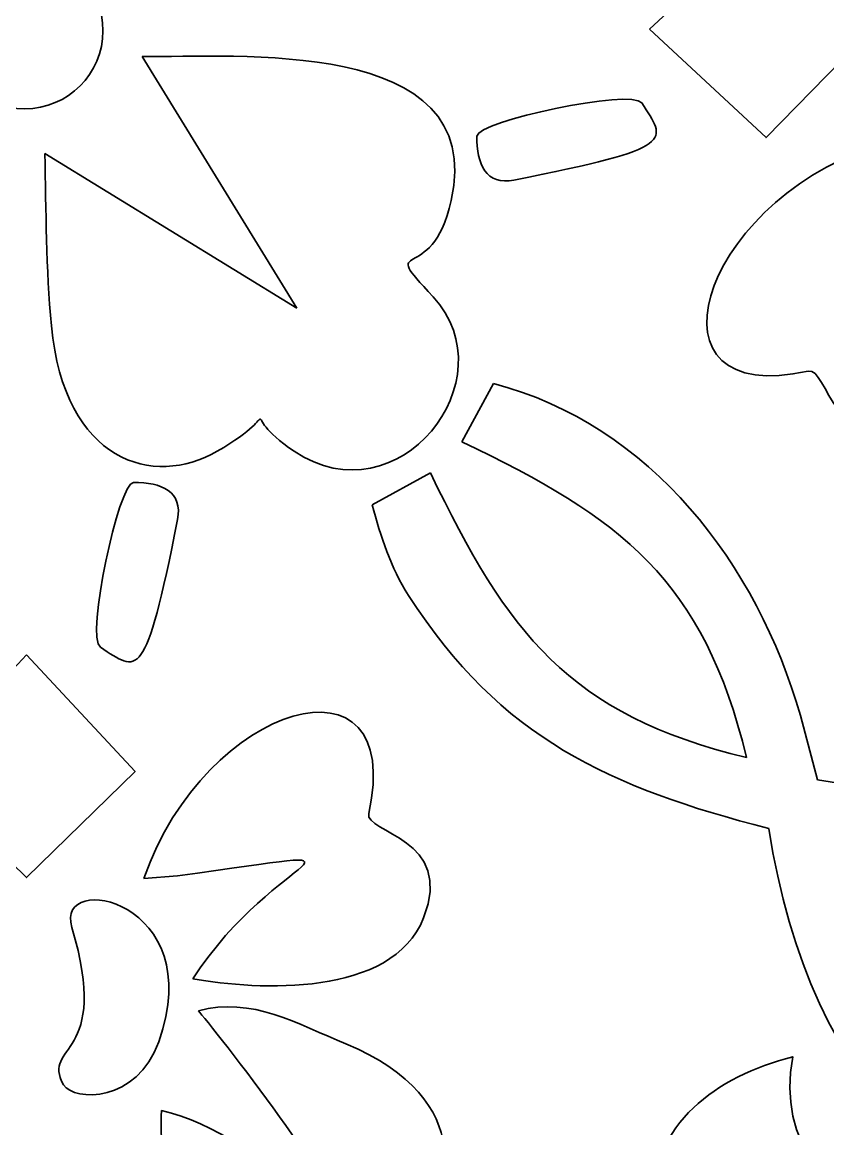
# Model space of a CAD drawing. Header units: centimetres. Extents: x -13.7 to 13.2, y -13.1 to 13.8.
# Drawn here: x -0.25 to 4.35, y -5.92 to 0.41 of the extents above; entities that cross this region are included whole.
import ezdxf

# ---------------------------------------------------------------- set-up
doc = ezdxf.new("R2010")
doc.units = ezdxf.units.CM
doc.header["$MEASUREMENT"] = 0
doc.layers.add('Layer 1', color=7, linetype='Continuous')

msp = doc.modelspace()

# ---------------------------------------------------------------- linework, layer by layer
at = {"layer": 'Layer 1', "color": 250, "lineweight": 35}
for points, knots in [([(-0.24145, 13.83027), (-7.6799, 13.82688), (-13.70893, 7.79605), (-13.70893, 0.35686), (-13.70893, 0.35686), (-13.70893, -7.08436), (-7.67661, -13.11673), (-0.23533, -13.11673), (-0.23533, -13.11673), (7.20381, -13.11673), (13.23483, -7.08765), (13.23812, 0.35079)], [0, 0, 0, 0, 0.25, 0.25, 0.25, 0.25, 0.5, 0.5, 0.5, 0.5, 1, 1, 1, 1]), ([(3.33198, 0.36612), (3.33198, 0.36612), (3.99792, 0.98609), (3.99792, 0.98609), (3.99792, 0.98609), (3.99792, 0.98609), (4.60416, 0.36612), (4.60416, 0.36612), (4.60416, 0.36612), (4.60416, 0.36612), (3.99792, -0.25389), (3.99792, -0.25389), (3.99792, -0.25389), (3.99792, -0.25389), (3.33198, 0.36612), (3.33198, 0.36612)], [0, 0, 0, 0, 0.2, 0.2, 0.2, 0.2, 0.4, 0.4, 0.4, 0.4, 0.6, 0.6, 0.6, 0.6, 1, 1, 1, 1]), ([(3.33198, 0.36612), (3.33198, 0.36612), (3.99792, 0.98609), (3.99792, 0.98609), (3.99792, 0.98609), (3.99792, 0.98609), (4.60416, 0.36612), (4.60416, 0.36612), (4.60416, 0.36612), (4.60416, 0.36612), (3.99792, -0.25389), (3.99792, -0.25389), (3.99792, -0.25389), (3.99792, -0.25389), (3.33198, 0.36612), (3.33198, 0.36612)], [0, 0, 0, 0, 0.2, 0.2, 0.2, 0.2, 0.4, 0.4, 0.4, 0.4, 0.6, 0.6, 0.6, 0.6, 1, 1, 1, 1]), ([(-0.23533, 0.80273), (-0.48162, 0.80273), (-0.6812, 0.60311), (-0.6812, 0.35686), (-0.6812, 0.35686), (-0.6812, 0.11061), (-0.48162, -0.089), (-0.23533, -0.089), (-0.23533, -0.089), (0.01086, -0.089), (0.21048, 0.11061), (0.21048, 0.35686), (0.21048, 0.35686), (0.21048, 0.60311), (0.01086, 0.80273), (-0.23533, 0.80273)], [0, 0, 0, 0, 0.2, 0.2, 0.2, 0.2, 0.4, 0.4, 0.4, 0.4, 0.6, 0.6, 0.6, 0.6, 1, 1, 1, 1]), ([(-0.23533, 0.80273), (-0.48162, 0.80273), (-0.6812, 0.60311), (-0.6812, 0.35686), (-0.6812, 0.35686), (-0.6812, 0.11061), (-0.48162, -0.089), (-0.23533, -0.089), (-0.23533, -0.089), (0.01086, -0.089), (0.21048, 0.11061), (0.21048, 0.35686), (0.21048, 0.35686), (0.21048, 0.60311), (0.01086, 0.80273), (-0.23533, 0.80273)], [0, 0, 0, 0, 0.2, 0.2, 0.2, 0.2, 0.4, 0.4, 0.4, 0.4, 0.6, 0.6, 0.6, 0.6, 1, 1, 1, 1]), ([(0.43409, 0.20993), (0.94803, 0.20112), (2.40854, 0.33487), (2.19921, -0.61369), (2.19921, -0.61369), (2.08731, -1.12091), (1.77071, -0.81212), (2.09617, -1.16395), (2.09617, -1.16395), (2.53219, -1.63544), (1.89809, -2.44553), (1.30225, -2.04589), (1.30225, -2.04589), (0.94265, -1.80472), (1.29215, -1.79725), (0.8626, -2.04673), (0.8626, -2.04673), (0.50007, -2.25725), (-0.01073, -2.10973), (-0.08392, -1.32919), (-0.08392, -1.32919), (-0.11457, -1.00244), (-0.11507, -0.6727), (-0.12069, -0.34485)], [0, 0, 0, 0, 0.1428571, 0.1428571, 0.1428571, 0.1428571, 0.2857143, 0.2857143, 0.2857143, 0.2857143, 0.4285714, 0.4285714, 0.4285714, 0.4285714, 0.5714286, 0.5714286, 0.5714286, 0.5714286, 0.7142857, 0.7142857, 0.7142857, 0.7142857, 1, 1, 1, 1]), ([(0.43409, 0.20993), (0.94803, 0.20112), (2.40854, 0.33487), (2.19921, -0.61369), (2.19921, -0.61369), (2.08731, -1.12091), (1.77071, -0.81212), (2.09617, -1.16395), (2.09617, -1.16395), (2.53219, -1.63544), (1.89809, -2.44553), (1.30225, -2.04589), (1.30225, -2.04589), (0.94265, -1.80472), (1.29215, -1.79725), (0.8626, -2.04673), (0.8626, -2.04673), (0.50007, -2.25725), (-0.01073, -2.10973), (-0.08392, -1.32919), (-0.08392, -1.32919), (-0.11457, -1.00244), (-0.11507, -0.6727), (-0.12069, -0.34485)], [0, 0, 0, 0, 0.1428571, 0.1428571, 0.1428571, 0.1428571, 0.2857143, 0.2857143, 0.2857143, 0.2857143, 0.4285714, 0.4285714, 0.4285714, 0.4285714, 0.5714286, 0.5714286, 0.5714286, 0.5714286, 0.7142857, 0.7142857, 0.7142857, 0.7142857, 1, 1, 1, 1]), ([(3.28834, -0.05561), (3.42811, -0.27375), (3.5017, -0.30922), (2.55806, -0.49691), (2.55806, -0.49691), (2.40023, -0.5283), (2.34346, -0.40575), (2.34625, -0.24469), (2.34625, -0.24469), (2.34769, -0.16085), (3.22983, 0.02926), (3.28834, -0.05561)], [0, 0, 0, 0, 0.25, 0.25, 0.25, 0.25, 0.5, 0.5, 0.5, 0.5, 1, 1, 1, 1]), ([(3.28834, -0.05561), (3.42811, -0.27375), (3.5017, -0.30922), (2.55806, -0.49691), (2.55806, -0.49691), (2.40023, -0.5283), (2.34346, -0.40575), (2.34625, -0.24469), (2.34625, -0.24469), (2.34769, -0.16085), (3.22983, 0.02926), (3.28834, -0.05561)], [0, 0, 0, 0, 0.25, 0.25, 0.25, 0.25, 0.5, 0.5, 0.5, 0.5, 1, 1, 1, 1]), ([(4.60879, -0.30445), (3.60091, -0.65294), (3.26923, -1.80253), (4.2385, -1.58847), (4.2385, -1.58847), (4.34851, -1.56414), (4.38424, -2.09206), (4.84284, -1.89866), (4.84284, -1.89866), (5.28966, -1.71033), (5.24981, -0.95562), (5.18283, -0.58458)], [0, 0, 0, 0, 0.25, 0.25, 0.25, 0.25, 0.5, 0.5, 0.5, 0.5, 1, 1, 1, 1]), ([(4.60879, -0.30445), (3.60091, -0.65294), (3.26923, -1.80253), (4.2385, -1.58847), (4.2385, -1.58847), (4.34851, -1.56414), (4.38424, -2.09206), (4.84284, -1.89866), (4.84284, -1.89866), (5.28966, -1.71033), (5.24981, -0.95562), (5.18283, -0.58458)], [0, 0, 0, 0, 0.25, 0.25, 0.25, 0.25, 0.5, 0.5, 0.5, 0.5, 1, 1, 1, 1]), ([(0.19561, -3.16701), (0.41354, -3.30658), (0.44927, -3.38051), (0.63685, -2.43668), (0.63685, -2.43668), (0.66825, -2.27885), (0.54574, -2.22208), (0.38463, -2.22486), (0.38463, -2.22486), (0.30079, -2.22631), (0.11062, -3.10864), (0.19561, -3.16701)], [0, 0, 0, 0, 0.25, 0.25, 0.25, 0.25, 0.5, 0.5, 0.5, 0.5, 1, 1, 1, 1]), ([(0.19561, -3.16701), (0.41354, -3.30658), (0.44927, -3.38051), (0.63685, -2.43668), (0.63685, -2.43668), (0.66825, -2.27885), (0.54574, -2.22208), (0.38463, -2.22486), (0.38463, -2.22486), (0.30079, -2.22631), (0.11062, -3.10864), (0.19561, -3.16701)], [0, 0, 0, 0, 0.25, 0.25, 0.25, 0.25, 0.5, 0.5, 0.5, 0.5, 1, 1, 1, 1]), ([(4.29184, -3.92341), (5.45008, -4.10736), (6.40859, -4.68449), (6.59941, -5.92334), (6.59941, -5.92334), (6.63026, -6.12391), (6.62449, -6.32711), (6.61847, -6.52928), (6.61847, -6.52928), (5.07227, -6.5749), (4.25029, -5.6956), (4.01265, -4.2026), (4.01265, -4.2026), (3.10389, -3.96665), (2.48347, -3.69189), (1.9561, -2.87036), (1.9561, -2.87036), (1.85301, -2.70979), (1.79653, -2.5353), (1.74852, -2.35179)], [0, 0, 0, 0, 0.1666667, 0.1666667, 0.1666667, 0.1666667, 0.3333333, 0.3333333, 0.3333333, 0.3333333, 0.5, 0.5, 0.5, 0.5, 0.6666667, 0.6666667, 0.6666667, 0.6666667, 1, 1, 1, 1]), ([(4.29184, -3.92341), (5.45008, -4.10736), (6.40859, -4.68449), (6.59941, -5.92334), (6.59941, -5.92334), (6.63026, -6.12391), (6.62449, -6.32711), (6.61847, -6.52928), (6.61847, -6.52928), (5.07227, -6.5749), (4.25029, -5.6956), (4.01265, -4.2026), (4.01265, -4.2026), (3.10389, -3.96665), (2.48347, -3.69189), (1.9561, -2.87036), (1.9561, -2.87036), (1.85301, -2.70979), (1.79653, -2.5353), (1.74852, -2.35179)], [0, 0, 0, 0, 0.1666667, 0.1666667, 0.1666667, 0.1666667, 0.3333333, 0.3333333, 0.3333333, 0.3333333, 0.5, 0.5, 0.5, 0.5, 0.6666667, 0.6666667, 0.6666667, 0.6666667, 1, 1, 1, 1]), ([(0.44439, -4.48741), (0.79294, -3.47948), (1.94252, -3.1479), (1.72846, -4.11712), (1.72846, -4.11712), (1.70403, -4.22743), (2.2223, -4.25828), (2.04178, -4.71365), (2.04178, -4.71365), (1.86151, -5.16868), (1.09501, -5.12827), (0.72452, -5.0614)], [0, 0, 0, 0, 0.25, 0.25, 0.25, 0.25, 0.5, 0.5, 0.5, 0.5, 1, 1, 1, 1]), ([(0.44439, -4.48741), (0.79294, -3.47948), (1.94252, -3.1479), (1.72846, -4.11712), (1.72846, -4.11712), (1.70403, -4.22743), (2.2223, -4.25828), (2.04178, -4.71365), (2.04178, -4.71365), (1.86151, -5.16868), (1.09501, -5.12827), (0.72452, -5.0614)], [0, 0, 0, 0, 0.25, 0.25, 0.25, 0.25, 0.5, 0.5, 0.5, 0.5, 1, 1, 1, 1]), ([(-0.22607, -3.2106), (-0.22607, -3.2106), (0.39384, -3.87654), (0.39384, -3.87654), (0.39384, -3.87654), (0.39384, -3.87654), (-0.22607, -4.48278), (-0.22607, -4.48278), (-0.22607, -4.48278), (-0.22607, -4.48278), (-0.84614, -3.87654), (-0.84614, -3.87654), (-0.84614, -3.87654), (-0.84614, -3.87654), (-0.22607, -3.2106), (-0.22607, -3.2106)], [0, 0, 0, 0, 0.2, 0.2, 0.2, 0.2, 0.4, 0.4, 0.4, 0.4, 0.6, 0.6, 0.6, 0.6, 1, 1, 1, 1]), ([(-0.22607, -3.2106), (-0.22607, -3.2106), (0.39384, -3.87654), (0.39384, -3.87654), (0.39384, -3.87654), (0.39384, -3.87654), (-0.22607, -4.48278), (-0.22607, -4.48278), (-0.22607, -4.48278), (-0.22607, -4.48278), (-0.84614, -3.87654), (-0.84614, -3.87654), (-0.84614, -3.87654), (-0.84614, -3.87654), (-0.22607, -3.2106), (-0.22607, -3.2106)], [0, 0, 0, 0, 0.2, 0.2, 0.2, 0.2, 0.4, 0.4, 0.4, 0.4, 0.6, 0.6, 0.6, 0.6, 1, 1, 1, 1]), ([(-0.01491, -5.66689), (-0.14572, -5.43159), (0.26089, -5.52489), (0.0326, -4.76764), (0.0326, -4.76764), (-0.06695, -4.43715), (0.81747, -4.61419), (0.52932, -5.42134), (0.52932, -5.42134), (0.40453, -5.77093), (0.04698, -5.76451), (-0.01491, -5.66689)], [0, 0, 0, 0, 0.25, 0.25, 0.25, 0.25, 0.5, 0.5, 0.5, 0.5, 1, 1, 1, 1]), ([(-0.01491, -5.66689), (-0.14572, -5.43159), (0.26089, -5.52489), (0.0326, -4.76764), (0.0326, -4.76764), (-0.06695, -4.43715), (0.81747, -4.61419), (0.52932, -5.42134), (0.52932, -5.42134), (0.40453, -5.77093), (0.04698, -5.76451), (-0.01491, -5.66689)], [0, 0, 0, 0, 0.25, 0.25, 0.25, 0.25, 0.5, 0.5, 0.5, 0.5, 1, 1, 1, 1]), ([(0.56455, -6.07256), (0.89673, -7.28429), (1.89873, -7.57148), (2.06691, -6.96017), (2.06691, -6.96017), (2.15025, -6.6572), (1.74593, -6.59316), (2.00402, -6.44285), (2.00402, -6.44285), (2.19165, -6.33363), (2.36605, -5.74929), (1.5979, -5.43343), (1.5979, -5.43343), (1.32817, -5.32252), (1.05471, -5.15937), (0.75666, -5.24515), (0.75666, -5.24515), (0.80866, -5.30516), (1.72707, -6.45812), (1.39256, -6.26422), (1.39256, -6.26422), (1.12899, -6.11147), (0.84837, -5.8796), (0.5454, -5.81467), (0.5454, -5.81467), (0.53803, -5.90289), (0.54211, -5.98673), (0.56455, -6.07256)], [0, 0, 0, 0, 0.125, 0.125, 0.125, 0.125, 0.25, 0.25, 0.25, 0.25, 0.375, 0.375, 0.375, 0.375, 0.5, 0.5, 0.5, 0.5, 0.625, 0.625, 0.625, 0.625, 0.75, 0.75, 0.75, 0.75, 1, 1, 1, 1]), ([(0.56455, -6.07256), (0.89673, -7.28429), (1.89873, -7.57148), (2.06691, -6.96017), (2.06691, -6.96017), (2.15025, -6.6572), (1.74593, -6.59316), (2.00402, -6.44285), (2.00402, -6.44285), (2.19165, -6.33363), (2.36605, -5.74929), (1.5979, -5.43343), (1.5979, -5.43343), (1.32817, -5.32252), (1.05471, -5.15937), (0.75666, -5.24515), (0.75666, -5.24515), (0.80866, -5.30516), (1.72707, -6.45812), (1.39256, -6.26422), (1.39256, -6.26422), (1.12899, -6.11147), (0.84837, -5.8796), (0.5454, -5.81467), (0.5454, -5.81467), (0.53803, -5.90289), (0.54211, -5.98673), (0.56455, -6.07256)], [0, 0, 0, 0, 0.125, 0.125, 0.125, 0.125, 0.25, 0.25, 0.25, 0.25, 0.375, 0.375, 0.375, 0.375, 0.5, 0.5, 0.5, 0.5, 0.625, 0.625, 0.625, 0.625, 0.75, 0.75, 0.75, 0.75, 1, 1, 1, 1]), ([(6.46507, -6.71019), (6.08995, -7.4156), (5.36529, -8.01029), (4.56182, -7.94794), (4.56182, -7.94794), (4.04798, -7.90814), (3.62395, -7.63054), (3.66818, -7.0868), (3.66818, -7.0868), (3.70764, -6.60187), (3.29207, -6.98903), (3.32675, -6.37463), (3.32675, -6.37463), (3.35462, -5.8806), (3.7063, -5.62455), (4.15043, -5.50697), (4.15043, -5.50697), (3.96658, -6.49116), (5.36763, -6.84339), (6.20091, -6.73736)], [0, 0, 0, 0, 0.1666667, 0.1666667, 0.1666667, 0.1666667, 0.3333333, 0.3333333, 0.3333333, 0.3333333, 0.5, 0.5, 0.5, 0.5, 0.6666667, 0.6666667, 0.6666667, 0.6666667, 1, 1, 1, 1]), ([(6.46507, -6.71019), (6.08995, -7.4156), (5.36529, -8.01029), (4.56182, -7.94794), (4.56182, -7.94794), (4.04798, -7.90814), (3.62395, -7.63054), (3.66818, -7.0868), (3.66818, -7.0868), (3.70764, -6.60187), (3.29207, -6.98903), (3.32675, -6.37463), (3.32675, -6.37463), (3.35462, -5.8806), (3.7063, -5.62455), (4.15043, -5.50697), (4.15043, -5.50697), (3.96658, -6.49116), (5.36763, -6.84339), (6.20091, -6.73736)], [0, 0, 0, 0, 0.1666667, 0.1666667, 0.1666667, 0.1666667, 0.3333333, 0.3333333, 0.3333333, 0.3333333, 0.5, 0.5, 0.5, 0.5, 0.6666667, 0.6666667, 0.6666667, 0.6666667, 1, 1, 1, 1])]:
    msp.add_open_spline(points, degree=3, knots=knots, dxfattribs=at)
for points in [[(13.23812, 0.36288), (13.23483, 7.79934), (7.20709, 13.82688), (-0.22931, 13.83027)], [(1.31857, -1.22938), (1.31857, -1.22938), (0.43409, 0.20993), (0.43409, 0.20993)], [(1.31857, -1.22938), (1.31857, -1.22938), (0.43409, 0.20993), (0.43409, 0.20993)], [(-0.12069, -0.34485), (-0.12069, -0.34485), (1.31857, -1.22938), (1.31857, -1.22938)], [(-0.12069, -0.34485), (-0.12069, -0.34485), (1.31857, -1.22938), (1.31857, -1.22938)], [(2.25962, -1.9922), (2.25962, -1.9922), (2.44108, -1.65923), (2.44108, -1.65923)], [(2.25962, -1.9922), (2.25962, -1.9922), (2.44108, -1.65923), (2.44108, -1.65923)], [(2.44108, -1.65923), (3.34098, -1.89448), (3.94906, -2.69511), (4.19367, -3.55735)], [(2.44108, -1.65923), (3.34098, -1.89448), (3.94906, -2.69511), (4.19367, -3.55735)], [(3.88587, -3.79663), (3.64122, -2.78164), (3.17156, -2.42742), (2.25962, -1.9922)], [(3.88587, -3.79663), (3.64122, -2.78164), (3.17156, -2.42742), (2.25962, -1.9922)], [(1.74852, -2.35179), (1.74852, -2.35179), (2.08144, -2.17038), (2.08144, -2.17038)], [(1.74852, -2.35179), (1.74852, -2.35179), (2.08144, -2.17038), (2.08144, -2.17038)], [(2.08144, -2.17038), (2.51646, -3.08163), (2.87103, -3.55262), (3.88587, -3.79663)], [(2.08144, -2.17038), (2.51646, -3.08163), (2.87103, -3.55262), (3.88587, -3.79663)], [(4.19367, -3.55735), (4.19367, -3.55735), (4.29184, -3.92341), (4.29184, -3.92341)], [(4.19367, -3.55735), (4.19367, -3.55735), (4.29184, -3.92341), (4.29184, -3.92341)], [(0.72452, -5.0614), (1.20378, -4.3149), (1.92361, -4.30146), (0.63645, -4.47243)], [(0.72452, -5.0614), (1.20378, -4.3149), (1.92361, -4.30146), (0.63645, -4.47243)], [(0.63645, -4.47243), (0.63645, -4.47243), (0.44439, -4.48741), (0.44439, -4.48741)], [(0.63645, -4.47243), (0.63645, -4.47243), (0.44439, -4.48741), (0.44439, -4.48741)]]:
    msp.add_open_spline(points, degree=3, dxfattribs=at)

doc.saveas('drawing.dxf')
